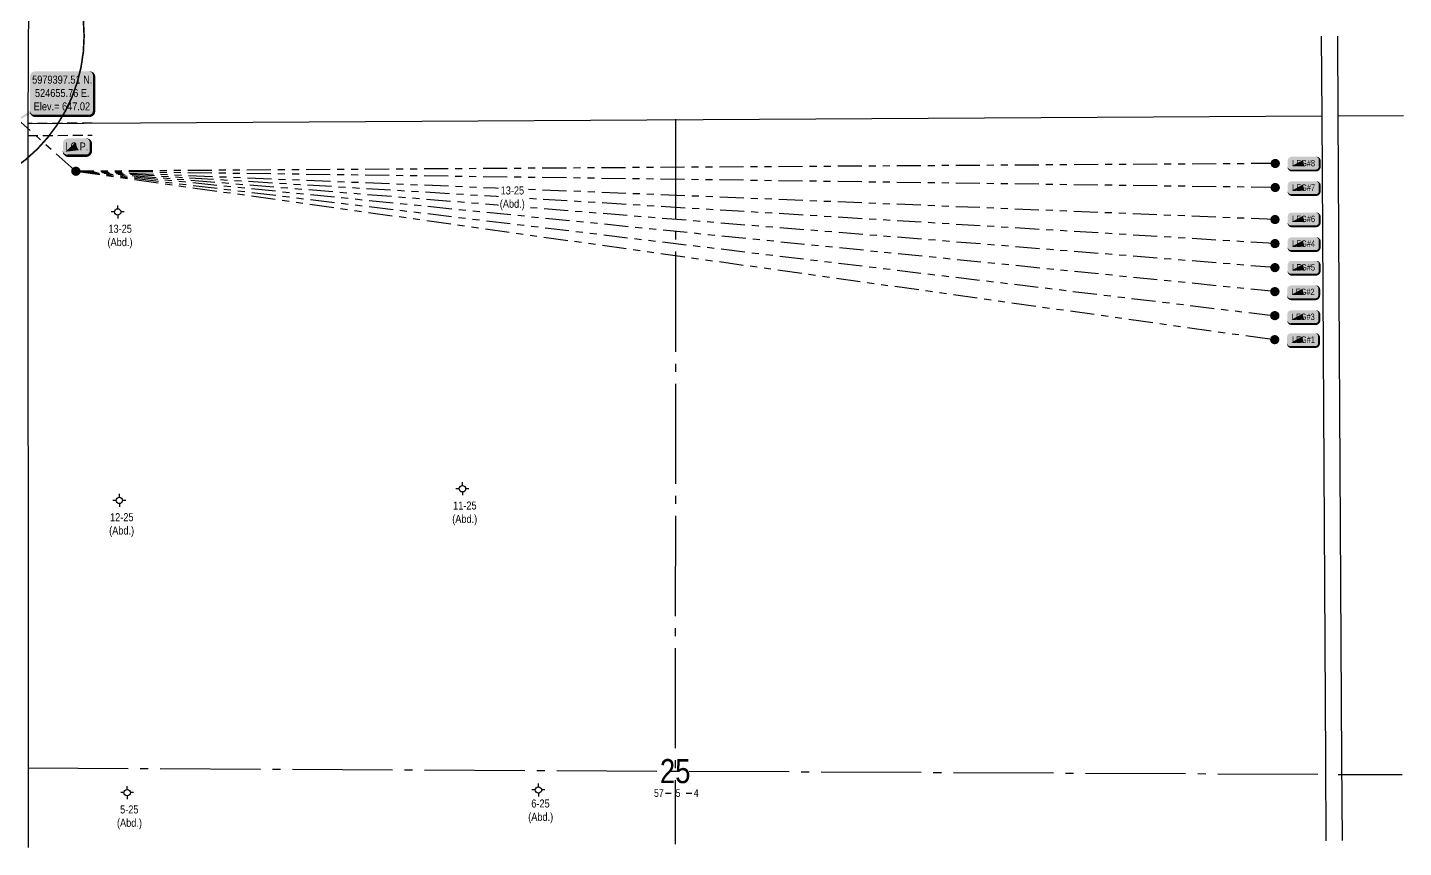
# Model space of a CAD drawing. Extents: x 523760 to 526393, y 5978480 to 5981373.
# Drawn here: x 524676 to 526393, y 5978494 to 5979517 of the extents above; entities that cross this region are included whole.
import ezdxf
from ezdxf.enums import TextEntityAlignment as Align

# ---------------------------------------------------------------- set-up
doc = ezdxf.new("R2010")
doc.units = 0
doc.header["$LTSCALE"] = 5
for name, pattern in [('foc-ACCESSROAD', [3.75, 2.5, -1.25]), ('foc-BUFFER', [16.75, 15, -1.75]), ('foc-DRILLPATH', [14.75, 6, -1.75, 1.75, -1.75, 1.75, -1.75]), ('foc-QUARTERLINE', [33, 25, -3, 2, -3])]:
    doc.linetypes.add(name, pattern=pattern)
for name, color, linetype in [('10', 1, 'Continuous'), ('9', 3, 'Continuous'), ('AUX-BUFFER', 7, 'foc-BUFFER'), ('CG-NOTES', 7, 'Continuous'), ('DETAIL-T', 7, 'Continuous'), ('F-AR', 190, 'foc-ACCESSROAD'), ('F-WS-S', 190, 'Continuous'), ('L-MON', 1, 'Continuous'), ('L-SEC', 7, 'Continuous'), ('L-SECLBL', 7, 'Continuous'), ('L-SECQ', 8, 'foc-QUARTERLINE'), ('P-PDRILLPATH', 12, 'foc-DRILLPATH')]:
    doc.layers.add(name, color=color, linetype=linetype)
doc.layers.add('F-WS-T', color=190, linetype='Continuous', lineweight=9)
doc.styles.add('100L', font='ARIALN.TTF', dxfattribs={"height": 11})
doc.styles.add('80', font='ARIALN.TTF', dxfattribs={"height": 10})
doc.styles.add('80L', font='ARIALN.TTF', dxfattribs={"height": 10})
doc.styles.add('SIMPLEX', font='ARIALN.TTF')

# ---------------------------------------------------------------- blocks, each defined once
blk = doc.blocks.new('L-SECLBL')
at = {"layer": '9', "color": 7}
for p, q in [((-5.1, -27.8), (-12.3, -27.8)), ((20.7, -27.8), (13.5, -27.8))]:
    blk.add_line(p, q, dxfattribs=at)
at = {"layer": '10', "color": 2, "style": 'SIMPLEX'}
blk.add_attdef('SEC', text='', height=30, dxfattribs=at).set_placement((0, 0), align=Align.MIDDLE)
at = {"layer": '10', "color": 5, "style": '80L'}
blk.add_attdef('TWP', text='', height=9.5, dxfattribs=at).set_placement((-14.4, -27.4), align=Align.MIDDLE_RIGHT)
blk.add_attdef('RGE', text='', height=9.5, dxfattribs=at).set_placement((3.6, -27.4), align=Align.MIDDLE_CENTER)
blk.add_attdef('MER', text='', height=9.5, dxfattribs=at).set_placement((23.2, -27.4), align=Align.MIDDLE_LEFT)
blk = doc.blocks.new('GABD')
for p, q in [((-0.81, 0), (-1.62, 0)), ((0, 0.81), (0, 1.62)), ((1.62, 0), (0.81, 0)), ((0, -0.81), (0, -1.62))]:
    blk.add_line(p, q)
blk.add_circle((0, 0), 0.8)
blk = doc.blocks.new('*U50')
h = blk.add_hatch(color=254)
edge = h.paths.add_edge_path()
edge.add_line((-34, -28.5), (34, -28.5))
edge.add_arc((34, -22.5), 6, 270, 360)
edge.add_line((40, -22.5), (40, 21))
edge.add_arc((34, 21), 6, 0, 90)
edge.add_line((34, 27), (-34, 27))
edge.add_arc((-34, 21), 6, 90, 180)
edge.add_line((-40, 21), (-40, -22.5))
edge.add_arc((-34, -22.5), 6, 180, 270)
at = {"color": 1, "flags": 128}
blk.add_lwpolyline([(-34, -28.5, 3, 3, 0), (34, -28.5, 3, 3, 0.414214), (40, -22.5, 3, 3, 0), (40, 21, 3, 0, 0.414214), (34, 27, 0, 0, 0), (-34, 27, 0, 0, 0.414214), (-40, 21, 0, 0, 0), (-40, -22.5, 0, 3, 0.414214)], format="xyseb", close=True, dxfattribs=at)
blk.add_lwpolyline([(-62.9, -38.2, 0, 10, 0), (0, 0, 5, 5, 0)], format="xyseb", dxfattribs=at)
at = {"color": 1, "style": '80'}
blk.add_attdef('ENTER_TEXT_001', (-36, -5), '', height=10, dxfattribs=at)
blk = doc.blocks.new('*U51')
h = blk.add_hatch(color=254)
edge = h.paths.add_edge_path()
edge.add_line((-11.5, -11.5), (11.5, -11.5))
edge.add_arc((11.5, -5.5), 6, 270, 360)
edge.add_line((17.5, -5.5), (17.5, 4))
edge.add_arc((11.5, 4), 6, 0, 90)
edge.add_line((11.5, 10), (-11.5, 10))
edge.add_arc((-11.5, 4), 6, 90, 180)
edge.add_line((-17.5, 4), (-17.5, -5.5))
edge.add_arc((-11.5, -5.5), 6, 180, 270)
at = {"color": 1, "flags": 128}
blk.add_lwpolyline([(-14.5, -6.6, 0, 10, 0), (0, 0, 5, 5, 0)], format="xyseb", dxfattribs=at)
blk.add_lwpolyline([(-11.5, -11.5, 3, 3, 0), (11.5, -11.5, 3, 3, 0.414214), (17.5, -5.5, 3, 3, 0), (17.5, 4, 3, 0, 0.414214), (11.5, 10, 0, 0, 0), (-11.5, 10, 0, 0, 0.414214), (-17.5, 4, 0, 0, 0), (-17.5, -5.5, 0, 3, 0.414214)], format="xyseb", close=True, dxfattribs=at)
at = {"color": 1, "style": '80'}
blk.add_attdef('ENTER_TEXT_001', (-36, -5), '', height=10, dxfattribs=at)
blk = doc.blocks.new('plbh')
at = {"layer": 'L-MON'}
h = blk.add_hatch(color=255, dxfattribs=at)
h.dxf.hatch_style = 1
edge = h.paths.add_edge_path()
edge.add_arc((0, 0), 1.16, 0, 360)
h = blk.add_hatch(color=256, dxfattribs=at)
h.dxf.hatch_style = 1
h.paths.add_polyline_path([(-0.96, 0, 1), (0.96, 0, 1)])
h.paths.add_polyline_path([(0.91, 0, -1), (-0.91, 0, -1)], flags=16)
h.paths.add_polyline_path([(0.45, 0, -1), (-0.45, 0, -1)], flags=0)
h = blk.add_hatch(color=256, dxfattribs=at)
h.dxf.hatch_style = 1
h.paths.add_polyline_path([(-0.45, 0, 1), (0.45, 0, 1)])
h.paths.add_polyline_path([(0.4, 0, -1), (-0.4, 0, -1)], flags=16)
at = {"layer": 'L-MON', "color": 240}
for radius in [0.96, 0.91, 0.45, 0.4]:
    blk.add_circle((0, 0), radius, dxfattribs=at)
blk = doc.blocks.new('*U52')
h = blk.add_hatch(color=254)
edge = h.paths.add_edge_path()
edge.add_line((-19, -11.5), (19, -11.5))
edge.add_arc((19, -5.5), 6, 270, 360)
edge.add_line((25, -5.5), (25, 4))
edge.add_arc((19, 4), 6, 0, 90)
edge.add_line((19, 10), (-19, 10))
edge.add_arc((-19, 4), 6, 90, 180)
edge.add_line((-25, 4), (-25, -5.5))
edge.add_arc((-19, -5.5), 6, 180, 270)
at = {"color": 1, "flags": 128}
blk.add_lwpolyline([(-19, -11.5, 3, 3, 0), (19, -11.5, 3, 3, 0.414214), (25, -5.5, 3, 3, 0), (25, 4, 3, 0, 0.414214), (19, 10, 0, 0, 0), (-19, 10, 0, 0, 0.414214), (-25, 4, 0, 0, 0), (-25, -5.5, 0, 3, 0.414214)], format="xyseb", close=True, dxfattribs=at)
blk.add_lwpolyline([(-18.6, -4.6, 0, 10, 0), (0, 0, 5, 5, 0)], format="xyseb", dxfattribs=at)
at = {"color": 1, "style": '80'}
blk.add_attdef('ENTER_TEXT_001', (-36, -5), '', height=10, dxfattribs=at)

msp = doc.modelspace()

# ---------------------------------------------------------------- linework, layer by layer
at = {"layer": 'AUX-BUFFER', "color": 251, "linetype": 'foc-BUFFER', "const_width": 1.999, "flags": 128}
msp.add_lwpolyline([(524346.377, 5979507.019, 1), (524746.181, 5979507.019, 1)], format="xyb", close=True, dxfattribs=at)
at = {"layer": 'F-AR'}
msp.add_lwpolyline([(524756.121, 5979398.158), (524675.866, 5979397.638), (524675.949, 5979382.646), (524756.06, 5979383.164)], dxfattribs=at)
at = {"layer": 'L-SEC'}
for p, q in [((524679.294, 5980202.121), (524675.865, 5979397.422)), ((526291.585, 5979407.146), (526291.026, 5979506.493)), ((526311.692, 5979407.26), (526311.132, 5979506.606)), ((524675.865, 5979397.626), (526291.585, 5979407.146)), ((526296.113, 5978602.881), (526291.585, 5979407.146)), ((526311.692, 5979407.26), (526393.201, 5979407.787)), ((526316.219, 5978602.994), (526311.692, 5979407.26)), ((524675.865, 5979397.519), (524676.294, 5978593.412)), ((526296.766, 5978502.463), (526296.113, 5978602.881)), ((526316.872, 5978502.567), (526316.219, 5978603.011)), ((524676.294, 5978593.431), (524676.439, 5978494.032))]:
    msp.add_line(p, q, dxfattribs=at)
at = {"layer": 'L-SECQ'}
for p, q in [((525484.553, 5979402.872), (525483.997, 5978498.234)), ((524676.295, 5978593.303), (526291.422, 5978585.421)), ((526311.529, 5978585.323), (526391.372, 5978584.933))]:
    msp.add_line(p, q, dxfattribs=at)
at = {"layer": 'P-PDRILLPATH'}
for p, q in [((524546.28, 5979507.02), (524735.87, 5979338.06)), ((526233.14, 5979347.75), (524735.87, 5979338.06)), ((524735.87, 5979338.06), (526232.57, 5979157.84)), ((526232.64, 5979187.83), (524735.87, 5979338.06)), ((526232.71, 5979217.81), (524735.87, 5979338.06)), ((526232.77, 5979247.81), (524735.87, 5979338.06)), ((526232.84, 5979277.8), (524735.87, 5979338.06)), ((526233.07, 5979317.77), (524735.87, 5979338.06))]:
    msp.add_line(p, q, dxfattribs=at)
at = {"layer": 'P-PDRILLPATH', "flags": 128}
msp.add_lwpolyline([(524735.87, 5979338.06), (526232.5, 5979127.85)], dxfattribs=at)

# ---------------------------------------------------------------- block references
at = {"layer": 'CG-NOTES', "color": 3}
ref = msp.add_blockref('*U51', (524737.098, 5979368.967), dxfattribs=dict(at, xscale=0.9993407699845422, yscale=0.9993407699845422, zscale=0.9993407699845422))
ref.add_attrib('ENTER_TEXT_001', 'I.C.P.', (524722.728, 5979363.966), dxfattribs={"layer": '0', "color": 1, "height": 9.9934, "style": '80'})
ref = msp.add_blockref('*U52', (526268.633, 5979348.16), dxfattribs=dict(at, xscale=0.799608695999993, yscale=0.799608695999993, zscale=0.799608695999993))
ref.add_attrib('ENTER_TEXT_001', 'LEG#8', (526254.253, 5979344.159), dxfattribs={"layer": '0', "color": 1, "height": 7.9961, "style": '80'})
ref = msp.add_blockref('*U52', (526268.633, 5979317.615), dxfattribs=dict(at, xscale=0.799608695999993, yscale=0.799608695999993, zscale=0.799608695999993))
ref.add_attrib('ENTER_TEXT_001', 'LEG#7', (526254.264, 5979313.614), dxfattribs={"layer": '0', "color": 1, "height": 7.9961, "style": '80'})
ref = msp.add_blockref('*U52', (526268.633, 5979278.544), dxfattribs=dict(at, xscale=0.799608695999993, yscale=0.799608695999993, zscale=0.799608695999993))
ref.add_attrib('ENTER_TEXT_001', 'LEG#6', (526254.264, 5979274.543), dxfattribs={"layer": '0', "color": 1, "height": 7.9961, "style": '80'})
ref = msp.add_blockref('*U52', (526268.633, 5979247.719), dxfattribs=dict(at, xscale=0.799608695999993, yscale=0.799608695999993, zscale=0.799608695999993))
ref.add_attrib('ENTER_TEXT_001', 'LEG#4', (526254.272, 5979243.718), dxfattribs={"layer": '0', "color": 1, "height": 7.9961, "style": '80'})
ref = msp.add_blockref('*U52', (526268.633, 5979218.144), dxfattribs=dict(at, xscale=0.799608695999993, yscale=0.799608695999993, zscale=0.799608695999993))
ref.add_attrib('ENTER_TEXT_001', 'LEG#5', (526254.237, 5979214.143), dxfattribs={"layer": '0', "color": 1, "height": 7.9961, "style": '80'})
ref = msp.add_blockref('*U52', (526268.006, 5979187.527), dxfattribs=dict(at, xscale=0.799608695999993, yscale=0.799608695999993, zscale=0.799608695999993))
ref.add_attrib('ENTER_TEXT_001', 'LEG#2', (526253.661, 5979183.527), dxfattribs={"layer": '0', "color": 1, "height": 7.9961, "style": '80'})
ref = msp.add_blockref('*U52', (526268.219, 5979156.463), dxfattribs=dict(at, xscale=0.799608695999993, yscale=0.799608695999993, zscale=0.799608695999993))
ref.add_attrib('ENTER_TEXT_001', 'LEG#3', (526253.849, 5979152.463), dxfattribs={"layer": '0', "color": 1, "height": 7.9961, "style": '80'})
ref = msp.add_blockref('*U52', (526267.799, 5979127.843), dxfattribs=dict(at, xscale=0.799608695999993, yscale=0.799608695999993, zscale=0.799608695999993))
ref.add_attrib('ENTER_TEXT_001', 'LEG#1', (526254.06, 5979123.842), dxfattribs={"layer": '0', "color": 1, "height": 7.9961, "style": '80'})
at = {"layer": 'DETAIL-T', "color": 5}
ref = msp.add_blockref('*U50', (524718.59, 5979435.672), dxfattribs=dict(at, xscale=0.99951087, yscale=0.99951087, zscale=0.99951087))
ref.add_attrib('ENTER_TEXT_001', '5979397.51 N.', (524681.289, 5979447.439), dxfattribs={"layer": '0', "color": 1, "height": 9.99511, "style": '80'})
ref.add_attrib('ENTER_TEXT_002', '524655.76 E.', (524684.787, 5979430.74), dxfattribs={"layer": '0', "color": 1, "height": 9.99511, "style": '80'})
ref.add_attrib('ENTER_TEXT_003', 'Elev.= 647.02', (524683.263, 5979414.04), dxfattribs={"layer": '0', "color": 1, "height": 9.99511, "style": '80'})
at = {"layer": 'L-MON', "xscale": 4.995433787738141, "yscale": 4.995433787738141, "zscale": 9.990867575476273}
for p in [(526233.14, 5979347.75), (524735.87, 5979338.06), (526233.07, 5979317.77), (526232.84, 5979277.8), (526232.77, 5979247.81), (526232.71, 5979217.81), (526232.64, 5979187.83), (526232.57, 5979157.84), (526232.51, 5979127.85)]:
    msp.add_blockref('plbh', p, dxfattribs=at)
at = {"layer": 'L-SECLBL', "color": 5}
msp.add_blockref('L-SECLBL', (525484.053, 5978589.361), dxfattribs=at).add_auto_attribs({'SEC': '25', 'TWP': '57', 'RGE': '5', 'MER': '4'})

# ---------------------------------------------------------------- texts
at = {"layer": 'F-WS-T', "char_height": 10, "attachment_point": 1, "style": '100L', "bg_fill": 3, "box_fill_scale": 1.1, "bg_fill_color": 256, "bg_fill_transparency": 0}
for s, insert in [('\\pi1.5104;11-25\\P\\pi0.40196;(Abd.)', (525205.292, 5978925.834)), ('\\pi1.5104;12-25\\P\\pi0.40196;(Abd.)', (524777.025, 5978911.292)), ('\\pi4.3106;5-25\\P\\pi0.40196;(Abd.)', (524786.778, 5978546.516)), ('\\pi4.2867;6-25\\P\\pi0.40196;(Abd.)', (525300.14, 5978553.944))]:
    msp.add_mtext_dynamic_manual_height_columns(s, width=30.61293, gutter_width=55.027, heights=[0], dxfattribs=dict(at, insert=insert))

# ---------------------------------------------------------------- next in the draw order: block references
at = {"layer": 'F-WS-S', "color": 5, "xscale": 4.999999999999952, "yscale": 4.999999999999952, "zscale": 4.999999999999952}
for p in [(525218.431, 5978941.793), (524790.163, 5978927.251), (524799.917, 5978562.475), (525313.26, 5978565.798)]:
    msp.add_blockref('GABD', p, dxfattribs=at)

# ---------------------------------------------------------------- next in the draw order: texts
at = {"layer": 'F-WS-T', "char_height": 10, "attachment_point": 1, "style": '100L', "bg_fill": 3, "box_fill_scale": 1.1, "bg_fill_color": 256, "bg_fill_transparency": 0}
for insert in [(525264.636, 5979319.134), (524774.974, 5979271.325)]:
    msp.add_mtext_dynamic_manual_height_columns('\\pi1.5104;13-25\\P\\pi0.40196;(Abd.)', width=30.61293, gutter_width=55.027, heights=[0], dxfattribs=dict(at, insert=insert))

# ---------------------------------------------------------------- next in the draw order: block references
at = {"layer": 'F-WS-S', "color": 5, "xscale": 4.999999999999952, "yscale": 4.999999999999952, "zscale": 4.999999999999952}
msp.add_blockref('GABD', (524788.113, 5979287.285), dxfattribs=at)

doc.saveas('drawing.dxf')
